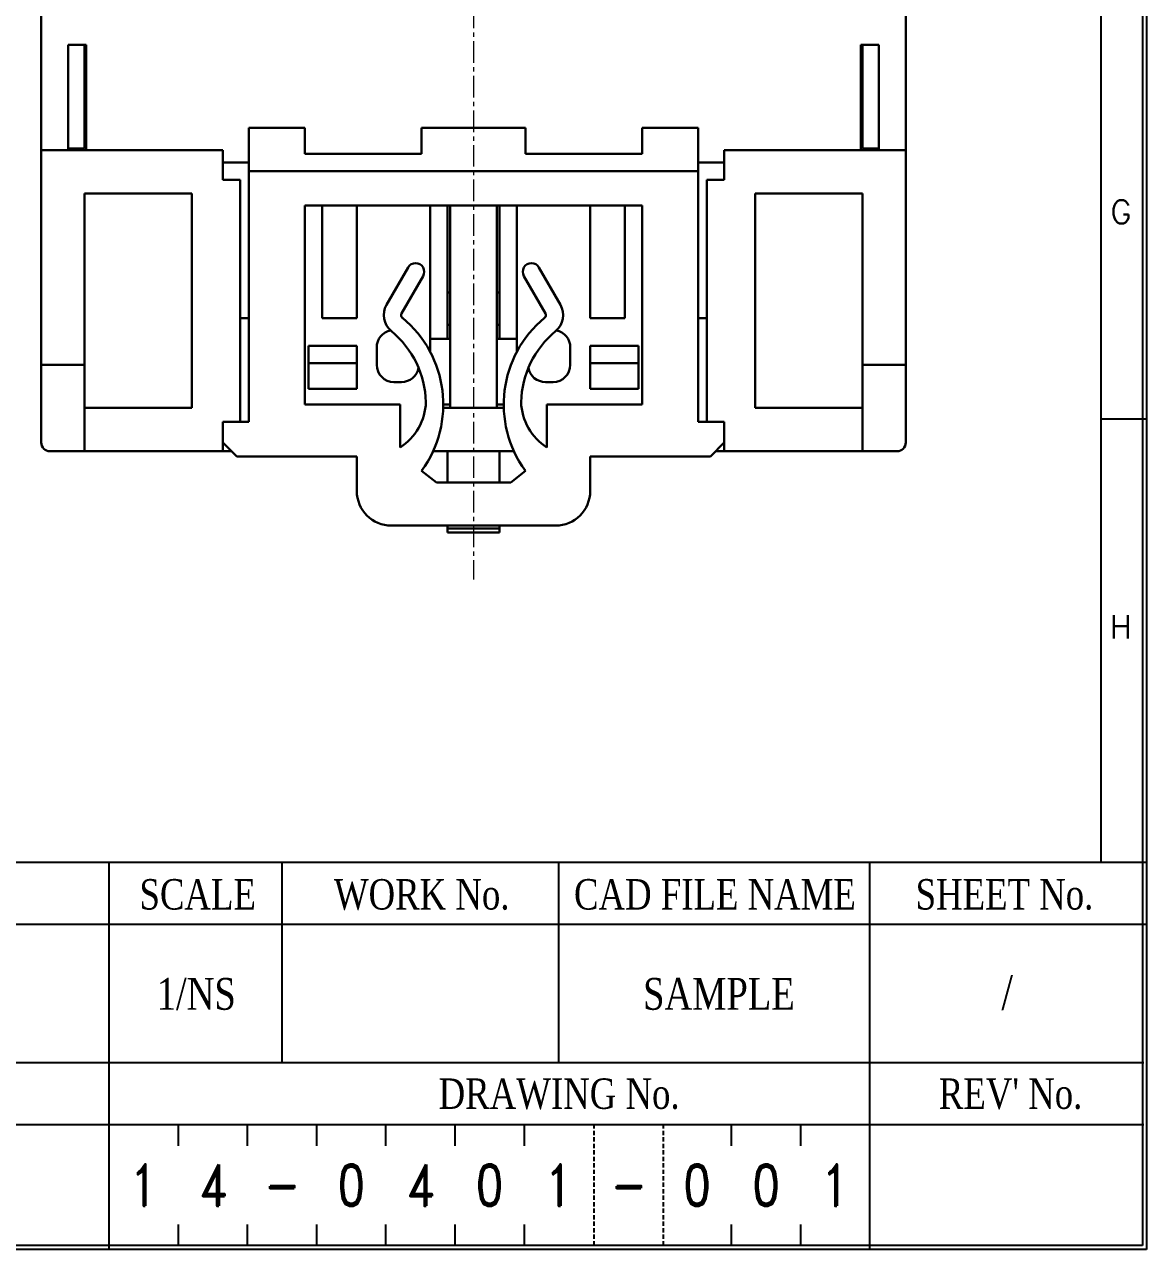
# Model space of a CAD drawing. Header units: millimetres. Extents: x 2473 to 2777, y 1336 to 1553.
# Drawn here: x 2712.2 to 2777.1, y 1336.4 to 1407.2 of the extents above; entities that cross this region are included whole.
import ezdxf
from ezdxf.enums import TextEntityAlignment as Align

# ---------------------------------------------------------------- set-up
doc = ezdxf.new("R2010")
doc.units = ezdxf.units.MM
doc.linetypes.add('CENTER', pattern=[2, 1.25, -0.25, 0.25, -0.25])
doc.linetypes.add('HIDDEN', pattern=[0.375, 0.25, -0.125])
for name, color, linetype in [('20', 2, 'Continuous'), ('30', 3, 'Continuous'), ('40', 4, 'Continuous'), ('70', 7, 'Continuous')]:
    doc.layers.add(name, color=color, linetype=linetype)
doc.layers.add('Z_OM_CENTER', color=4, linetype='CENTER', lineweight=13)
doc.layers.add('Z_OM_OUTLINE', color=7, linetype='Continuous', lineweight=30)
doc.styles.add('SD', font='ROMAND.shx', dxfattribs={"width": 0.8})
doc.styles.add('SIMPLEX', font='SIMPLEX')
doc.styles.add('SS', font='', dxfattribs={"width": 0.8})
doc.styles.get('SS').set_extended_font_data('Batang')

msp = doc.modelspace()

# ---------------------------------------------------------------- linework, layer by layer
at = {"layer": '20', "color": 7}
msp.add_line((2774.467, 1549.755), (2774.467, 1358.795), dxfattribs=at)
at = {"layer": '30', "color": 7}
msp.add_line((2777.107, 1384.395), (2774.467, 1384.395), dxfattribs=at)
at = {"layer": '40', "color": 7}
for p, q in [((2717.107, 1336.395), (2717.107, 1358.795)), ((2727.107, 1347.195), (2727.107, 1358.795)), ((2743.107, 1347.195), (2743.107, 1358.795)), ((2761.107, 1347.195), (2761.107, 1358.795)), ((2777.107, 1355.195), (2657.107, 1355.195)), ((2776.947, 1347.195), (2657.107, 1347.195)), ((2761.107, 1336.395), (2761.107, 1347.195)), ((2776.947, 1343.595), (2657.107, 1343.595)), ((2721.107, 1342.395), (2721.107, 1343.595)), ((2725.107, 1342.395), (2725.107, 1343.595)), ((2729.107, 1342.395), (2729.107, 1343.595)), ((2733.107, 1342.395), (2733.107, 1343.595)), ((2737.107, 1342.395), (2737.107, 1343.595)), ((2741.119, 1342.395), (2741.119, 1343.595)), ((2753.107, 1342.395), (2753.107, 1343.595)), ((2757.107, 1342.395), (2757.107, 1343.595)), ((2721.107, 1336.635), (2721.107, 1337.835)), ((2725.107, 1336.635), (2725.107, 1337.835)), ((2729.107, 1336.635), (2729.107, 1337.835)), ((2733.107, 1336.635), (2733.107, 1337.835)), ((2737.107, 1336.635), (2737.107, 1337.835)), ((2741.119, 1336.635), (2741.119, 1337.835)), ((2753.107, 1336.635), (2753.107, 1337.835)), ((2757.107, 1336.635), (2757.107, 1337.835))]:
    msp.add_line(p, q, dxfattribs=at)
at = {"layer": '40', "color": 7, "linetype": 'HIDDEN'}
for p, q in [((2745.161, 1336.635), (2745.161, 1343.595)), ((2749.161, 1336.635), (2749.161, 1343.595))]:
    msp.add_line(p, q, dxfattribs=at)
at = {"layer": '70', "color": 7}
msp.add_line((2473.107, 1358.795), (2777.107, 1358.795), dxfattribs=at)
for points in [[(2777.107, 1336.395), (2473.107, 1336.395), (2473.107, 1552.395), (2777.107, 1552.395)], [(2776.867, 1336.635), (2473.347, 1336.635), (2473.347, 1552.155), (2776.867, 1552.155)]]:
    msp.add_lwpolyline(points, close=True, dxfattribs=at)
at = {"layer": 'Z_OM_CENTER'}
msp.add_line((2738.176, 1460.254), (2738.176, 1375.125), dxfattribs=at)
at = {"layer": 'Z_OM_OUTLINE'}
for p, q in [((2713.176, 1399.95), (2713.176, 1408.55)), ((2763.176, 1408.55), (2763.176, 1399.95)), ((2715.776, 1406.05), (2714.726, 1406.05)), ((2714.726, 1406.05), (2714.726, 1399.95)), ((2715.676, 1406.05), (2715.676, 1400.05)), ((2715.776, 1399.95), (2715.776, 1406.05)), ((2761.626, 1406.05), (2760.576, 1406.05)), ((2760.576, 1406.05), (2760.576, 1399.95)), ((2760.676, 1400.05), (2760.676, 1406.05)), ((2761.626, 1399.95), (2761.626, 1406.05)), ((2715.676, 1404.8), (2715.776, 1404.8)), ((2715.676, 1404.55), (2715.776, 1404.55)), ((2760.576, 1404.8), (2760.676, 1404.8)), ((2760.576, 1404.55), (2760.676, 1404.55)), ((2715.776, 1401.55), (2715.676, 1401.55)), ((2715.776, 1401.35), (2715.676, 1401.35)), ((2725.176, 1401.25), (2728.426, 1401.25)), ((2725.176, 1398.75), (2725.176, 1401.25)), ((2728.426, 1401.25), (2728.426, 1399.75)), ((2735.176, 1399.75), (2735.176, 1401.25)), ((2735.176, 1401.25), (2741.176, 1401.25)), ((2741.176, 1401.25), (2741.176, 1399.75)), ((2747.926, 1401.25), (2751.176, 1401.25)), ((2747.926, 1399.75), (2747.926, 1401.25)), ((2751.176, 1401.25), (2751.176, 1398.75)), ((2760.676, 1401.55), (2760.576, 1401.55)), ((2760.676, 1401.35), (2760.576, 1401.35)), ((2723.676, 1399.95), (2713.176, 1399.95)), ((2713.176, 1399.95), (2713.176, 1387.55)), ((2715.676, 1400.05), (2714.726, 1400.05)), ((2723.676, 1398.25), (2723.676, 1399.95)), ((2728.426, 1399.75), (2735.176, 1399.75)), ((2741.176, 1399.75), (2747.926, 1399.75)), ((2752.676, 1399.95), (2752.676, 1398.25)), ((2763.176, 1399.95), (2752.676, 1399.95)), ((2761.626, 1400.05), (2760.676, 1400.05)), ((2763.176, 1387.55), (2763.176, 1399.95)), ((2725.176, 1399.25), (2723.676, 1399.25)), ((2751.176, 1399.25), (2752.676, 1399.25)), ((2724.676, 1398.25), (2723.676, 1398.25)), ((2724.676, 1384.25), (2724.676, 1398.25)), ((2725.176, 1384.25), (2725.176, 1398.75)), ((2751.176, 1398.75), (2725.176, 1398.75)), ((2751.176, 1398.75), (2751.176, 1384.25)), ((2751.676, 1398.25), (2751.676, 1384.25)), ((2752.676, 1398.25), (2751.676, 1398.25)), ((2721.876, 1397.45), (2715.676, 1397.45)), ((2715.676, 1397.45), (2715.676, 1387.55)), ((2721.876, 1385.05), (2721.876, 1397.45)), ((2760.676, 1397.45), (2754.476, 1397.45)), ((2754.476, 1397.45), (2754.476, 1385.05)), ((2760.676, 1387.55), (2760.676, 1397.45)), ((2728.426, 1396.75), (2729.426, 1396.75)), ((2728.426, 1385.25), (2728.426, 1396.75)), ((2729.426, 1396.75), (2731.426, 1396.75)), ((2729.426, 1396.75), (2729.426, 1390.25)), ((2731.426, 1396.75), (2744.926, 1396.75)), ((2731.426, 1396.75), (2731.426, 1390.25)), ((2735.676, 1388.281), (2735.676, 1396.75)), ((2736.676, 1389.05), (2736.676, 1396.75)), ((2736.826, 1396.75), (2736.826, 1385.05)), ((2739.526, 1385.05), (2739.526, 1396.75)), ((2739.676, 1396.75), (2739.676, 1389.05)), ((2740.676, 1396.75), (2740.676, 1388.281)), ((2746.926, 1396.75), (2744.926, 1396.75)), ((2744.926, 1396.75), (2744.926, 1390.25)), ((2746.926, 1396.75), (2747.926, 1396.75)), ((2746.926, 1396.75), (2746.926, 1390.25)), ((2747.926, 1385.25), (2747.926, 1396.75)), ((2733.147, 1391.02), (2734.393, 1393.178)), ((2743.204, 1391.02), (2741.959, 1393.178)), ((2734.013, 1390.52), (2735.259, 1392.678)), ((2742.338, 1390.52), (2741.093, 1392.678)), ((2736.826, 1391.723), (2736.676, 1391.723)), ((2739.676, 1391.723), (2739.526, 1391.723)), ((2725.176, 1390.25), (2724.676, 1390.25)), ((2729.426, 1390.25), (2731.426, 1390.25)), ((2736.826, 1389.858), (2736.676, 1389.858)), ((2739.676, 1389.858), (2739.526, 1389.858)), ((2746.926, 1390.25), (2744.926, 1390.25)), ((2751.676, 1390.25), (2751.176, 1390.25)), ((2736.826, 1389.05), (2735.676, 1389.05)), ((2740.676, 1389.05), (2739.526, 1389.05)), ((2731.426, 1388.65), (2728.626, 1388.65)), ((2728.626, 1388.65), (2728.626, 1387.65)), ((2731.426, 1387.65), (2731.426, 1388.65)), ((2732.576, 1388.55), (2732.576, 1387.55)), ((2743.776, 1387.55), (2743.776, 1388.55)), ((2747.726, 1388.65), (2744.926, 1388.65)), ((2744.926, 1388.65), (2744.926, 1387.65)), ((2747.726, 1387.65), (2747.726, 1388.65)), ((2715.676, 1387.55), (2713.176, 1387.55)), ((2713.176, 1387.55), (2713.176, 1383.05)), ((2715.676, 1382.55), (2715.676, 1387.55)), ((2728.626, 1387.65), (2731.426, 1387.65)), ((2728.626, 1386.15), (2728.626, 1387.65)), ((2731.426, 1387.65), (2731.426, 1386.15)), ((2744.926, 1387.65), (2747.726, 1387.65)), ((2744.926, 1386.15), (2744.926, 1387.65)), ((2747.726, 1387.65), (2747.726, 1386.15)), ((2763.176, 1387.55), (2760.676, 1387.55)), ((2760.676, 1387.55), (2760.676, 1382.55)), ((2763.176, 1383.05), (2763.176, 1387.55)), ((2728.626, 1386.15), (2731.426, 1386.15)), ((2733.576, 1386.55), (2734.015, 1386.55)), ((2742.336, 1386.55), (2742.776, 1386.55)), ((2744.926, 1386.15), (2747.726, 1386.15)), ((2715.676, 1385.05), (2721.876, 1385.05)), ((2733.926, 1385.25), (2728.426, 1385.25)), ((2733.926, 1382.761), (2733.926, 1385.25)), ((2739.929, 1385.05), (2736.423, 1385.05)), ((2736.426, 1385.25), (2736.826, 1385.25)), ((2739.526, 1385.25), (2739.926, 1385.25)), ((2742.426, 1382.761), (2742.426, 1385.25)), ((2742.426, 1385.25), (2747.926, 1385.25)), ((2754.476, 1385.05), (2760.676, 1385.05)), ((2723.676, 1384.25), (2724.676, 1384.25)), ((2723.676, 1382.55), (2723.676, 1384.25)), ((2724.676, 1384.25), (2725.176, 1384.25)), ((2751.176, 1384.25), (2751.676, 1384.25)), ((2751.676, 1384.25), (2752.676, 1384.25)), ((2752.676, 1384.25), (2752.676, 1382.55)), ((2723.676, 1383.05), (2724.476, 1382.25)), ((2751.876, 1382.25), (2752.676, 1383.05)), ((2713.676, 1382.55), (2715.676, 1382.55)), ((2715.676, 1382.55), (2723.676, 1382.55)), ((2724.176, 1382.55), (2723.676, 1382.55)), ((2724.476, 1382.25), (2731.426, 1382.25)), ((2731.426, 1382.25), (2731.426, 1380.25)), ((2740.513, 1382.55), (2735.838, 1382.55)), ((2736.676, 1382.55), (2736.676, 1380.75)), ((2739.676, 1382.55), (2739.676, 1380.75)), ((2744.926, 1382.25), (2751.876, 1382.25)), ((2744.926, 1380.25), (2744.926, 1382.25)), ((2752.676, 1382.55), (2752.176, 1382.55)), ((2752.676, 1382.55), (2760.676, 1382.55)), ((2760.676, 1382.55), (2762.676, 1382.55)), ((2736.026, 1380.75), (2735.176, 1381.417)), ((2740.326, 1380.75), (2741.176, 1381.417)), ((2740.326, 1380.75), (2736.026, 1380.75)), ((2733.426, 1378.25), (2742.926, 1378.25)), ((2736.676, 1378.25), (2736.676, 1378.079)), ((2736.676, 1378.079), (2739.676, 1378.079)), ((2736.676, 1377.845), (2736.676, 1378.079)), ((2736.676, 1377.845), (2739.676, 1377.845)), ((2739.676, 1378.25), (2739.676, 1378.079)), ((2739.676, 1378.079), (2739.676, 1377.845))]:
    msp.add_line(p, q, dxfattribs=at)
for centre, radius, start, end in [((2734.826, 1392.928), 0.5, 330, 150), ((2741.526, 1392.928), 0.5, 30, 210), ((2734.186, 1390.42), 1.2, 150, 230.51067), ((2734.186, 1390.42), 0.2, 150, 230.51067), ((2742.165, 1390.42), 0.2, 309.48933, 30), ((2742.165, 1390.42), 1.2, 309.48933, 30), ((2729.926, 1385.25), 6.5, 323.87107, 50.51067), ((2746.426, 1385.25), 6.5, 129.48933, 216.12893), ((2733.576, 1388.55), 1, 101.21116, 180), ((2729.926, 1385.25), 5.5, 1.47266, 50.51067), ((2746.426, 1385.25), 5.5, 129.48933, 178.52734), ((2742.776, 1388.55), 1, 0, 78.78884), ((2733.576, 1387.55), 1, 180, 270), ((2742.776, 1387.55), 1, 270, 0), ((2734.015, 1387.55), 1, 270, 349.7784), ((2742.336, 1387.55), 1, 190.2216, 270), ((2732.176, 1385.5), 3.25, 302.57897, 358.0842), ((2744.176, 1385.5), 3.25, 181.9158, 237.42103), ((2713.676, 1383.05), 0.5, 180, 270), ((2762.676, 1383.05), 0.5, 270, 0), ((2733.426, 1380.25), 2, 180, 270), ((2742.926, 1380.25), 2, 270, 0)]:
    msp.add_arc(centre, radius, start, end, dxfattribs=at)

# ---------------------------------------------------------------- texts
at = {"color": 7, "linetype": 'Continuous', "style": 'SD', "width": 0.8}
for s, p in [('1', (2719.107, 1340.115)), ('4', (2723.107, 1340.115)), ('0', (2731.107, 1340.115)), ('4', (2735.107, 1340.115)), ('0', (2739.107, 1340.115)), ('1', (2743.119, 1340.115)), ('0', (2751.107, 1340.115)), ('0', (2755.107, 1340.115)), ('1', (2759.107, 1340.115)), ('-', (2727.107, 1340.115)), ('-', (2747.161, 1340.115))]:
    msp.add_text(s, height=2.4, dxfattribs=at).set_placement(p, align=Align.MIDDLE)
at = {"layer": '30', "color": 7, "style": 'SIMPLEX'}
for s, p in [('G', (2775.627, 1396.395)), ('H', (2775.627, 1372.395))]:
    msp.add_text(s, height=1.36, dxfattribs=at).set_placement(p, align=Align.MIDDLE)
at = {"layer": '40', "color": 7, "style": 'SS', "width": 0.8}
for s, height, p in [('SCALE', 1.76, (2722.222, 1356.051)), ('WORK No.', 1.76, (2735.179, 1356.051)), ('CAD FILE NAME', 1.76, (2752.14, 1356.051)), ('SHEET No.', 1.76, (2768.89, 1356.051)), ('1/NS', 1.84, (2722.14, 1350.257)), ('SAMPLE', 1.84, (2752.374, 1350.257)), ('/', 2, (2769.048, 1350.257)), ('DRAWING No.', 1.76, (2743.128, 1344.526)), ("REV' No.", 1.76, (2769.244, 1344.526))]:
    msp.add_text(s, height=height, dxfattribs=at).set_placement(p, align=Align.CENTER)

doc.saveas('drawing.dxf')
